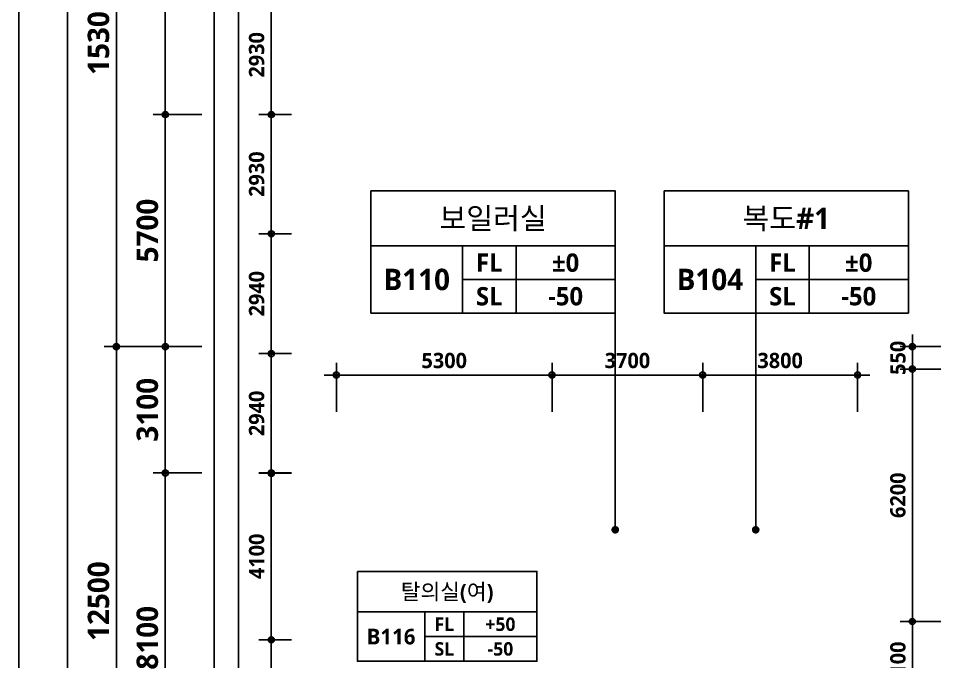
# Model space of a CAD drawing. Header units: millimetres. Extents: x -63924 to 190228206, y 0 to 456875599.
# Drawn here: x 6120 to 29145, y 202624 to 218401 of the extents above; entities that cross this region are included whole.
import ezdxf
from ezdxf.enums import TextEntityAlignment as Align

# ---------------------------------------------------------------- set-up
doc = ezdxf.new("R2010")
doc.units = ezdxf.units.MM
doc.header["$LTSCALE"] = 150
doc.header["$MEASUREMENT"] = 0
doc.header["$PDSIZE"] = -10
doc.layers.get('0').update_dxf_attribs({"linetype": 'CONTINUOUS'})
doc.layers.get('Defpoints').update_dxf_attribs({"color": 153, "linetype": 'CONTINUOUS'})
for name, color, linetype in [('A-ANNO-DIM', 4, 'CONTINUOUS'), ('A-ANNO-GRA1', 7, 'CONTINUOUS'), ('A-ANNO-TEXT1', 7, 'CONTINUOUS'), ('A-ANNO-TEXT2', 3, 'CONTINUOUS'), ('A-ST-AXIS-DIM', 7, 'CONTINUOUS')]:
    doc.layers.add(name, color=color, linetype=linetype)
doc.layers.add('G(그리드1)', color=185, linetype='CONTINUOUS', plot=False)
doc.layers.add('G(그리드2)', color=235, linetype='CONTINUOUS', plot=False)
doc.styles.add('2020음성 1차', font='')
doc.styles.add('SH_나눔', font='')
doc.styles.add('SH_대대리576', font='')
doc.styles.get('2020음성 1차').set_extended_font_data('NanumGothic', bold=True)
doc.styles.get('SH_나눔').set_extended_font_data('NanumGothic', bold=True)
doc.styles.get('SH_대대리576').set_extended_font_data('NanumGothic', bold=True)
doc.dimstyles.new('SHP 300', dxfattribs={"dimscale": 150, "dimtxt": 3.5, "dimasz": 1, "dimexe": 2, "dimexo": 2, "dimgap": 1, "dimtad": 1, "dimdec": 0, "dimzin": 0, "dimdsep": 46, "dimtxsty": 'SH_대대리576', "dimblk": 'DIMDOT', "dimcen": 0.09, "dimclrt": 3, "dimadec": 0, "dimazin": 1, "dimtfac": 1, "dimtdec": 0, "dimtix": 1, "dimtmove": 2, "dimatfit": 0, "dimldrblk": 'DIMDOT', "dimfxl": 1, "dimtolj": 1, "dimtzin": 0, "dimarcsym": 0})
doc.dimstyles.new('SHP300내부', dxfattribs={"dimscale": 150, "dimtxt": 2.5, "dimasz": 1, "dimexe": 2, "dimexo": 2, "dimgap": 1, "dimtad": 1, "dimdec": 0, "dimzin": 0, "dimdsep": 46, "dimtxsty": 'SH_대대리576', "dimblk": 'DIMDOT', "dimcen": 0.09, "dimclrd": 256, "dimclre": 256, "dimclrt": 3, "dimadec": 0, "dimazin": 1, "dimtfac": 1, "dimtdec": 0, "dimtix": 1, "dimtmove": 2, "dimatfit": 0, "dimldrblk": 'DIMDOT', "dimfxl": 1, "dimtolj": 1, "dimtzin": 0, "dimlwd": -1, "dimlwe": -1, "dimarcsym": 0})

# ---------------------------------------------------------------- blocks, each defined once
blk = doc.blocks.new('DIMDOT')
at = {"color": 0}
blk.add_line((-2, 0), (2, 0), dxfattribs=at)
for radius in [0.5, 0.25]:
    blk.add_circle((0, 0), radius, dxfattribs=at)
blk = doc.blocks.new('*D561')
at = {"layer": 'A-ST-AXIS-DIM', "color": 0, "lineweight": -2, "transparency": 16777216}
for p, q in [((10620, 210350), (8220, 210350)), ((8520, 210200), (8520, 198000)), ((10620, 197850), (8220, 197850))]:
    blk.add_line(p, q, dxfattribs=at)
at = {"layer": 'Defpoints', "color": 0, "transparency": 16777216}
for p in [(10920, 210350), (8520, 197850), (10920, 197850)]:
    blk.add_point(p, dxfattribs=at)
at = {"layer": 'A-ST-AXIS-DIM', "color": 0, "linetype": 'ByBlock', "lineweight": -2, "transparency": 16777216, "xscale": 150, "yscale": 150, "zscale": 150}
for p, rotation in [((8520, 210350), 90), ((8520, 197850), 270)]:
    blk.add_blockref('DIMDOT', p, dxfattribs=dict(at, rotation=rotation))
at = {"layer": 'A-ST-AXIS-DIM', "color": 3, "transparency": 16777216, "insert": (8081, 204100), "char_height": 525, "attachment_point": 5, "rotation": 90, "style": 'SH_대대리576'}
blk.add_mtext('\\A1;12500', dxfattribs=at)
blk = doc.blocks.new('*D562')
at = {"layer": 'A-ST-AXIS-DIM', "color": 0, "lineweight": -2, "transparency": 16777216}
for p, q in [((10620, 225650), (8220, 225650)), ((8520, 210500), (8520, 225500)), ((10620, 210350), (8220, 210350))]:
    blk.add_line(p, q, dxfattribs=at)
at = {"layer": 'Defpoints', "color": 0, "transparency": 16777216}
for p in [(8520, 225650), (10920, 225650), (10920, 210350)]:
    blk.add_point(p, dxfattribs=at)
at = {"layer": 'A-ST-AXIS-DIM', "color": 0, "linetype": 'ByBlock', "lineweight": -2, "transparency": 16777216, "xscale": 150, "yscale": 150, "zscale": 150}
for p, rotation in [((8520, 225650), 90.00000000000001), ((8520, 210350), 270)]:
    blk.add_blockref('DIMDOT', p, dxfattribs=dict(at, rotation=rotation))
at = {"layer": 'A-ST-AXIS-DIM', "color": 3, "transparency": 16777216, "insert": (8080, 218000), "char_height": 525, "attachment_point": 5, "rotation": 90, "style": 'SH_대대리576'}
blk.add_mtext('\\A1;15300', dxfattribs=at)
blk = doc.blocks.new('*D564')
at = {"layer": 'A-ST-AXIS-DIM', "color": 0, "lineweight": -2, "transparency": 16777216}
for p, q in [((10620, 238150), (7020, 238150)), ((7320, 238000), (7320, 153500)), ((10620, 153350), (7020, 153350))]:
    blk.add_line(p, q, dxfattribs=at)
at = {"layer": 'Defpoints', "color": 0, "transparency": 16777216}
for p in [(10920, 238150), (7320, 153350), (10920, 153350)]:
    blk.add_point(p, dxfattribs=at)
at = {"layer": 'A-ST-AXIS-DIM', "color": 0, "linetype": 'ByBlock', "lineweight": -2, "transparency": 16777216, "xscale": 150, "yscale": 150, "zscale": 150}
for p, rotation in [((7320, 238150), 90), ((7320, 153350), 270)]:
    blk.add_blockref('DIMDOT', p, dxfattribs=dict(at, rotation=rotation))
at = {"layer": 'A-ST-AXIS-DIM', "color": 3, "transparency": 16777216, "insert": (6880, 195750), "char_height": 525, "attachment_point": 5, "rotation": 90, "style": 'SH_대대리576'}
blk.add_mtext('\\A1;84800', dxfattribs=at)
blk = doc.blocks.new('*D619')
at = {"layer": 'A-ST-AXIS-DIM', "color": 0, "lineweight": -2, "transparency": 16777216}
for p, q in [((10620, 207250), (9420, 207250)), ((9720, 207100), (9720, 199300)), ((10620, 199150), (9420, 199150))]:
    blk.add_line(p, q, dxfattribs=at)
at = {"layer": 'Defpoints', "color": 0, "transparency": 16777216}
for p in [(10920, 207250), (9720, 199150), (10920, 199150)]:
    blk.add_point(p, dxfattribs=at)
at = {"layer": 'A-ST-AXIS-DIM', "color": 0, "linetype": 'ByBlock', "lineweight": -2, "transparency": 16777216, "xscale": 150, "yscale": 150, "zscale": 150}
for p, rotation in [((9720, 207250), 90), ((9720, 199150), 270)]:
    blk.add_blockref('DIMDOT', p, dxfattribs=dict(at, rotation=rotation))
at = {"layer": 'A-ST-AXIS-DIM', "color": 3, "transparency": 16777216, "insert": (9280, 203200), "char_height": 525, "attachment_point": 5, "rotation": 90, "style": 'SH_대대리576'}
blk.add_mtext('\\A1;8100', dxfattribs=at)
blk = doc.blocks.new('*D620')
at = {"layer": 'A-ST-AXIS-DIM', "color": 0, "lineweight": -2, "transparency": 16777216}
for p, q in [((10620, 210350), (9420, 210350)), ((9720, 207400), (9720, 210200)), ((10620, 207250), (9420, 207250))]:
    blk.add_line(p, q, dxfattribs=at)
at = {"layer": 'Defpoints', "color": 0, "transparency": 16777216}
for p in [(9720, 210350), (10920, 210350), (10920, 207250)]:
    blk.add_point(p, dxfattribs=at)
at = {"layer": 'A-ST-AXIS-DIM', "color": 0, "linetype": 'ByBlock', "lineweight": -2, "transparency": 16777216, "xscale": 150, "yscale": 150, "zscale": 150}
for p, rotation in [((9720, 210350), 90), ((9720, 207250), 270)]:
    blk.add_blockref('DIMDOT', p, dxfattribs=dict(at, rotation=rotation))
at = {"layer": 'A-ST-AXIS-DIM', "color": 3, "transparency": 16777216, "insert": (9280, 208800), "char_height": 525, "attachment_point": 5, "rotation": 90, "style": 'SH_대대리576'}
blk.add_mtext('\\A1;3100', dxfattribs=at)
blk = doc.blocks.new('*D621')
at = {"layer": 'A-ST-AXIS-DIM', "color": 0, "lineweight": -2, "transparency": 16777216}
for p, q in [((10620, 216050), (9420, 216050)), ((9720, 215900), (9720, 210500)), ((10620, 210350), (9420, 210350))]:
    blk.add_line(p, q, dxfattribs=at)
at = {"layer": 'Defpoints', "color": 0, "transparency": 16777216}
for p in [(10920, 216050), (9720, 210350), (10920, 210350)]:
    blk.add_point(p, dxfattribs=at)
at = {"layer": 'A-ST-AXIS-DIM', "color": 0, "linetype": 'ByBlock', "lineweight": -2, "transparency": 16777216, "xscale": 150, "yscale": 150, "zscale": 150}
for p, rotation in [((9720, 216050), 90), ((9720, 210350), 270)]:
    blk.add_blockref('DIMDOT', p, dxfattribs=dict(at, rotation=rotation))
at = {"layer": 'A-ST-AXIS-DIM', "color": 3, "transparency": 16777216, "insert": (9281, 213200), "char_height": 525, "attachment_point": 5, "rotation": 90, "style": 'SH_대대리576'}
blk.add_mtext('\\A1;5700', dxfattribs=at)
blk = doc.blocks.new('*D622')
at = {"layer": 'A-ST-AXIS-DIM', "color": 0, "lineweight": -2, "transparency": 16777216}
for p, q in [((10620, 224850), (9420, 224850)), ((9720, 216200), (9720, 224700)), ((10620, 216050), (9420, 216050))]:
    blk.add_line(p, q, dxfattribs=at)
at = {"layer": 'Defpoints', "color": 0, "transparency": 16777216}
for p in [(9720, 224850), (10920, 224850), (10920, 216050)]:
    blk.add_point(p, dxfattribs=at)
at = {"layer": 'A-ST-AXIS-DIM', "color": 0, "linetype": 'ByBlock', "lineweight": -2, "transparency": 16777216, "xscale": 150, "yscale": 150, "zscale": 150}
for p, rotation in [((9720, 224850), 90), ((9720, 216050), 270)]:
    blk.add_blockref('DIMDOT', p, dxfattribs=dict(at, rotation=rotation))
at = {"layer": 'A-ST-AXIS-DIM', "color": 3, "transparency": 16777216, "insert": (9280, 220450), "char_height": 525, "attachment_point": 5, "rotation": 90, "style": 'SH_대대리576'}
blk.add_mtext('\\A1;8800', dxfattribs=at)
blk = doc.blocks.new('*D650')
at = {"layer": 'A-ANNO-DIM', "transparency": 16777216}
for p, q in [((12820, 203150), (12020, 203150)), ((12320, 199300), (12320, 203000)), ((12820, 199150), (12020, 199150))]:
    blk.add_line(p, q, dxfattribs=at)
at = {"layer": 'Defpoints', "color": 0, "transparency": 16777216}
for p in [(12320, 203150), (13120, 203150), (13120, 199150)]:
    blk.add_point(p, dxfattribs=at)
at = {"layer": 'A-ANNO-DIM', "linetype": 'ByBlock', "transparency": 16777216, "xscale": 150, "yscale": 150, "zscale": 150}
for p, rotation in [((12320, 203150), 90.00000000000001), ((12320, 199150), 270)]:
    blk.add_blockref('DIMDOT', p, dxfattribs=dict(at, rotation=rotation))
at = {"layer": 'A-ANNO-DIM', "color": 3, "transparency": 16777216, "insert": (11964, 201150), "char_height": 375, "attachment_point": 5, "rotation": 90, "style": 'SH_대대리576'}
blk.add_mtext('\\A1;4000', dxfattribs=at)
blk = doc.blocks.new('*D651')
at = {"layer": 'A-ANNO-DIM', "transparency": 16777216}
for p, q in [((12820, 207250), (12020, 207250)), ((12320, 207100), (12320, 203300)), ((12820, 203150), (12020, 203150))]:
    blk.add_line(p, q, dxfattribs=at)
at = {"layer": 'Defpoints', "color": 0, "transparency": 16777216}
for p in [(13120, 207250), (12320, 203150), (13120, 203150)]:
    blk.add_point(p, dxfattribs=at)
at = {"layer": 'A-ANNO-DIM', "linetype": 'ByBlock', "transparency": 16777216, "xscale": 150, "yscale": 150, "zscale": 150}
for p, rotation in [((12320, 207250), 89.99999999999997), ((12320, 203150), 270)]:
    blk.add_blockref('DIMDOT', p, dxfattribs=dict(at, rotation=rotation))
at = {"layer": 'A-ANNO-DIM', "color": 3, "transparency": 16777216, "insert": (11964, 205200), "char_height": 375, "attachment_point": 5, "rotation": 90, "style": 'SH_대대리576'}
blk.add_mtext('\\A1;4100', dxfattribs=at)
blk = doc.blocks.new('*D652')
at = {"layer": 'A-ANNO-DIM', "transparency": 16777216}
for p, q in [((12820, 213120), (12020, 213120)), ((12320, 210330), (12320, 212970)), ((12820, 210180), (12020, 210180))]:
    blk.add_line(p, q, dxfattribs=at)
at = {"layer": 'Defpoints', "color": 0, "transparency": 16777216}
for p in [(12320, 213120), (13120, 213120), (13120, 210180)]:
    blk.add_point(p, dxfattribs=at)
at = {"layer": 'A-ANNO-DIM', "linetype": 'ByBlock', "transparency": 16777216, "xscale": 150, "yscale": 150, "zscale": 150}
for p, rotation in [((12320, 213120), 90.00000000000004), ((12320, 210180), 270.0000000000001)]:
    blk.add_blockref('DIMDOT', p, dxfattribs=dict(at, rotation=rotation))
at = {"layer": 'A-ANNO-DIM', "color": 3, "transparency": 16777216, "insert": (11963, 211650), "char_height": 375, "attachment_point": 5, "rotation": 90, "style": 'SH_대대리576'}
blk.add_mtext('\\A1;2940', dxfattribs=at)
blk = doc.blocks.new('*D653')
at = {"layer": 'A-ANNO-DIM', "transparency": 16777216}
for p, q in [((12820, 216050), (12020, 216050)), ((12320, 215900), (12320, 213270)), ((12820, 213120), (12020, 213120))]:
    blk.add_line(p, q, dxfattribs=at)
at = {"layer": 'Defpoints', "color": 0, "transparency": 16777216}
for p in [(13120, 216050), (12320, 213120), (13120, 213120)]:
    blk.add_point(p, dxfattribs=at)
at = {"layer": 'A-ANNO-DIM', "linetype": 'ByBlock', "transparency": 16777216, "xscale": 150, "yscale": 150, "zscale": 150}
for p, rotation in [((12320, 216050), 89.99999999999997), ((12320, 213120), 269.9999999999999)]:
    blk.add_blockref('DIMDOT', p, dxfattribs=dict(at, rotation=rotation))
at = {"layer": 'A-ANNO-DIM', "color": 3, "transparency": 16777216, "insert": (11963, 214585), "char_height": 375, "attachment_point": 5, "rotation": 90, "style": 'SH_대대리576'}
blk.add_mtext('\\A1;2930', dxfattribs=at)
blk = doc.blocks.new('*D654')
at = {"layer": 'A-ANNO-DIM', "transparency": 16777216}
for p, q in [((12820, 218980), (12020, 218980)), ((12320, 216200), (12320, 218830)), ((12820, 216050), (12020, 216050))]:
    blk.add_line(p, q, dxfattribs=at)
at = {"layer": 'Defpoints', "color": 0, "transparency": 16777216}
for p in [(12320, 218980), (13120, 218980), (13120, 216050)]:
    blk.add_point(p, dxfattribs=at)
at = {"layer": 'A-ANNO-DIM', "linetype": 'ByBlock', "transparency": 16777216, "xscale": 150, "yscale": 150, "zscale": 150}
for p, rotation in [((12320, 218980), 90.00000000000004), ((12320, 216050), 270.0000000000001)]:
    blk.add_blockref('DIMDOT', p, dxfattribs=dict(at, rotation=rotation))
at = {"layer": 'A-ANNO-DIM', "color": 3, "transparency": 16777216, "insert": (11963, 217515), "char_height": 375, "attachment_point": 5, "rotation": 90, "style": 'SH_대대리576'}
blk.add_mtext('\\A1;2930', dxfattribs=at)
blk = doc.blocks.new('*D689')
at = {"layer": 'A-ANNO-DIM', "transparency": 16777216}
for p, q in [((19220, 208750), (19220, 209950)), ((22920, 208750), (22920, 209950)), ((19370, 209650), (22770, 209650))]:
    blk.add_line(p, q, dxfattribs=at)
at = {"layer": 'Defpoints', "color": 0, "transparency": 16777216}
for p in [(22920, 209650), (19220, 208450), (22920, 208450)]:
    blk.add_point(p, dxfattribs=at)
at = {"layer": 'A-ANNO-DIM', "linetype": 'ByBlock', "transparency": 16777216, "xscale": 150, "yscale": 150, "zscale": 150, "rotation": 180}
blk.add_blockref('DIMDOT', (19220, 209650), dxfattribs=at)
at = {"layer": 'A-ANNO-DIM', "linetype": 'ByBlock', "transparency": 16777216, "xscale": 150, "yscale": 150, "zscale": 150}
blk.add_blockref('DIMDOT', (22920, 209650), dxfattribs=at)
at = {"layer": 'A-ANNO-DIM', "color": 3, "transparency": 16777216, "insert": (21070, 210007), "char_height": 375, "attachment_point": 5, "style": 'SH_대대리576'}
blk.add_mtext('\\A1;3700', dxfattribs=at)
blk = doc.blocks.new('*D690')
at = {"layer": 'A-ANNO-DIM', "transparency": 16777216}
for p, q in [((22920, 208750), (22920, 209950)), ((26720, 208750), (26720, 209950)), ((26570, 209650), (23070, 209650))]:
    blk.add_line(p, q, dxfattribs=at)
at = {"layer": 'Defpoints', "color": 0, "transparency": 16777216}
for p in [(22920, 209650), (22920, 208450), (26720, 208450)]:
    blk.add_point(p, dxfattribs=at)
at = {"layer": 'A-ANNO-DIM', "linetype": 'ByBlock', "transparency": 16777216, "xscale": 150, "yscale": 150, "zscale": 150, "rotation": 180}
blk.add_blockref('DIMDOT', (22920, 209650), dxfattribs=at)
at = {"layer": 'A-ANNO-DIM', "linetype": 'ByBlock', "transparency": 16777216, "xscale": 150, "yscale": 150, "zscale": 150}
blk.add_blockref('DIMDOT', (26720, 209650), dxfattribs=at)
at = {"layer": 'A-ANNO-DIM', "color": 3, "transparency": 16777216, "insert": (24820, 210007), "char_height": 375, "attachment_point": 5, "style": 'SH_대대리576'}
blk.add_mtext('\\A1;3800', dxfattribs=at)
blk = doc.blocks.new('*D691')
at = {"layer": 'A-ANNO-DIM', "transparency": 16777216}
for p, q in [((13920, 208750), (13920, 209950)), ((19220, 208750), (19220, 209950)), ((19070, 209650), (14070, 209650))]:
    blk.add_line(p, q, dxfattribs=at)
at = {"layer": 'Defpoints', "color": 0, "transparency": 16777216}
for p in [(13920, 209650), (13920, 208450), (19220, 208450)]:
    blk.add_point(p, dxfattribs=at)
at = {"layer": 'A-ANNO-DIM', "linetype": 'ByBlock', "transparency": 16777216, "xscale": 150, "yscale": 150, "zscale": 150, "rotation": 180}
blk.add_blockref('DIMDOT', (13920, 209650), dxfattribs=at)
at = {"layer": 'A-ANNO-DIM', "linetype": 'ByBlock', "transparency": 16777216, "xscale": 150, "yscale": 150, "zscale": 150}
blk.add_blockref('DIMDOT', (19220, 209650), dxfattribs=at)
at = {"layer": 'A-ANNO-DIM', "color": 3, "transparency": 16777216, "insert": (16570, 210007), "char_height": 375, "attachment_point": 5, "style": 'SH_대대리576'}
blk.add_mtext('\\A1;5300', dxfattribs=at)
blk = doc.blocks.new('*D757')
at = {"layer": 'A-ANNO-DIM', "transparency": 16777216}
for p, q in [((28770, 203600), (27770, 203600)), ((28070, 203450), (28070, 201650)), ((28770, 201500), (27770, 201500))]:
    blk.add_line(p, q, dxfattribs=at)
at = {"layer": 'Defpoints', "color": 0, "transparency": 16777216}
for p in [(29070, 203600), (28070, 201500), (29070, 201500)]:
    blk.add_point(p, dxfattribs=at)
at = {"layer": 'A-ANNO-DIM', "linetype": 'ByBlock', "transparency": 16777216, "xscale": 150, "yscale": 150, "zscale": 150}
for p, rotation in [((28070, 203600), 90), ((28070, 201500), 270)]:
    blk.add_blockref('DIMDOT', p, dxfattribs=dict(at, rotation=rotation))
at = {"layer": 'A-ANNO-DIM', "color": 3, "transparency": 16777216, "insert": (27714, 202550), "char_height": 375, "attachment_point": 5, "rotation": 90, "style": 'SH_대대리576'}
blk.add_mtext('\\A1;2100', dxfattribs=at)
blk = doc.blocks.new('*D758')
at = {"layer": 'A-ANNO-DIM', "transparency": 16777216}
for p, q in [((28770, 209800), (27770, 209800)), ((28070, 203750), (28070, 209650)), ((28770, 203600), (27770, 203600))]:
    blk.add_line(p, q, dxfattribs=at)
at = {"layer": 'Defpoints', "color": 0, "transparency": 16777216}
for p in [(28070, 209800), (29070, 209800), (29070, 203600)]:
    blk.add_point(p, dxfattribs=at)
at = {"layer": 'A-ANNO-DIM', "linetype": 'ByBlock', "transparency": 16777216, "xscale": 150, "yscale": 150, "zscale": 150}
for p, rotation in [((28070, 209800), 89.99999999999997), ((28070, 203600), 269.9999999999999)]:
    blk.add_blockref('DIMDOT', p, dxfattribs=dict(at, rotation=rotation))
at = {"layer": 'A-ANNO-DIM', "color": 3, "transparency": 16777216, "insert": (27713, 206700), "char_height": 375, "attachment_point": 5, "rotation": 90, "style": 'SH_대대리576'}
blk.add_mtext('\\A1;6200', dxfattribs=at)
blk = doc.blocks.new('*D762')
at = {"layer": 'A-ANNO-DIM', "transparency": 16777216}
for p, q in [((28070, 210500), (28070, 210650)), ((28770, 210350), (27770, 210350)), ((28070, 210350), (28070, 209800)), ((28770, 209800), (27770, 209800)), ((28070, 209650), (28070, 209500))]:
    blk.add_line(p, q, dxfattribs=at)
at = {"layer": 'Defpoints', "color": 0, "transparency": 16777216}
for p in [(29070, 210350), (28070, 209800), (29070, 209800)]:
    blk.add_point(p, dxfattribs=at)
at = {"layer": 'A-ANNO-DIM', "linetype": 'ByBlock', "transparency": 16777216, "xscale": 150, "yscale": 150, "zscale": 150}
for p, rotation in [((28070, 210350), 270), ((28070, 209800), 90)]:
    blk.add_blockref('DIMDOT', p, dxfattribs=dict(at, rotation=rotation))
at = {"layer": 'A-ANNO-DIM', "color": 3, "transparency": 16777216, "insert": (27714, 210075), "char_height": 375, "attachment_point": 5, "rotation": 90, "style": 'SH_대대리576'}
blk.add_mtext('\\A1;550', dxfattribs=at)
blk = doc.blocks.new('*D1645')
at = {"layer": 'A-ANNO-DIM', "transparency": 16777216}
for p, q in [((12820, 210180), (12020, 210180)), ((12320, 210030), (12320, 207390)), ((12820, 207240), (12020, 207240))]:
    blk.add_line(p, q, dxfattribs=at)
at = {"layer": 'Defpoints', "color": 0, "transparency": 16777216}
for p in [(13120, 210180), (12320, 207240), (13120, 207240)]:
    blk.add_point(p, dxfattribs=at)
at = {"layer": 'A-ANNO-DIM', "linetype": 'ByBlock', "transparency": 16777216, "xscale": 150, "yscale": 150, "zscale": 150}
for p, rotation in [((12320, 210180), 89.99999999999997), ((12320, 207240), 269.9999999999999)]:
    blk.add_blockref('DIMDOT', p, dxfattribs=dict(at, rotation=rotation))
at = {"layer": 'A-ANNO-DIM', "color": 3, "transparency": 16777216, "insert": (11963, 208710), "char_height": 375, "attachment_point": 5, "rotation": 90, "style": 'SH_대대리576'}
blk.add_mtext('\\A1;2940', dxfattribs=at)
blk = doc.blocks.new('G$C9D92D8A7')
at = {"layer": 'A-ANNO-GRA1'}
for p, q in [((0, 11), (40, 11)), ((15, 11), (15, 0)), ((23.75, 11), (23.75, 0)), ((15, 5.5), (40, 5.5))]:
    blk.add_line(p, q, dxfattribs=at)
blk.add_lwpolyline([(0, 20), (0, 0), (40, 0), (40, 20)], close=True, dxfattribs=at)
at = {"style": '2020음성 1차'}
for tag, height, p in [('실명', 3.5, (20, 15.5)), ('마감레벨', 3, (31.875, 8.25)), ('실번호', 3.5, (7.5, 5.5)), ('구조레벨', 3, (31.875, 2.75))]:
    blk.add_attdef(tag, text='', height=height, dxfattribs=at).set_placement(p, align=Align.MIDDLE_CENTER)
at = {"layer": 'A-ANNO-TEXT1', "style": 'SH_나눔'}
for s, p in [('FL', (19.375, 8.25)), ('SL', (19.375, 2.75))]:
    blk.add_text(s, height=3, dxfattribs=at).set_placement(p, align=Align.MIDDLE)

msp = doc.modelspace()

# ---------------------------------------------------------------- linework, layer by layer
for points in [[(20770, 205852.2), (20770, 211175)], [(24220, 205852.2), (24220, 211175)]]:
    msp.add_lwpolyline(points)
at = {"const_width": 93.8}
for points in [[(20770, 205805.4, -1), (20770, 205899.1, -1)], [(24220, 205805.4, -1), (24220, 205899.1, -1)]]:
    msp.add_lwpolyline(points, format="xyb", close=True, dxfattribs=at)
at = {"layer": 'G(그리드1)'}
for points in [[(6120, 245950), (84920, 245950), (84920, 144550), (6120, 144550)], [(7320, 244750), (83720, 244750), (83720, 146750), (7320, 146750)], [(8520, 243550), (82520, 243550), (82520, 147950), (8520, 147950)], [(9720, 242350), (81320, 242350), (81320, 149150), (9720, 149150)], [(10920, 241150), (80120, 241150), (80120, 150350), (10920, 150350)]]:
    msp.add_lwpolyline(points, close=True, dxfattribs=at)
at = {"layer": 'G(그리드2)'}
msp.add_lwpolyline([(11520, 240550), (79520, 240550), (79520, 150950), (11520, 150950)], close=True, dxfattribs=at)
msp.add_lwpolyline([(11520, 240550), (79520, 240550), (79520, 150950), (11520, 150950)], close=True, dxfattribs=at)

# ---------------------------------------------------------------- block references
at = {"layer": 'A-ANNO-TEXT1'}
ref = msp.add_blockref('G$C9D92D8A7', (14770, 211175), dxfattribs=dict(at, xscale=150, yscale=150, zscale=150))
ref.add_attrib('실명', '보일러실', dxfattribs={"layer": 'A-ANNO-TEXT2', "height": 525, "style": '2020음성 1차'}).set_placement((17770, 213500, 309000), align=Align.MIDDLE_CENTER)
ref.add_attrib('실번호', 'B110', dxfattribs={"layer": 'A-ANNO-TEXT2', "height": 525, "style": '2020음성 1차'}).set_placement((15895, 212000, 309000), align=Align.MIDDLE_CENTER)
ref.add_attrib('마감레벨', '%%p0', dxfattribs={"height": 450, "style": '2020음성 1차'}).set_placement((19551.2, 212412.5, 309000), align=Align.MIDDLE_CENTER)
ref.add_attrib('구조레벨', '-50', dxfattribs={"height": 450, "style": '2020음성 1차'}).set_placement((19551.2, 211587.5, 309000), align=Align.MIDDLE_CENTER)
ref = msp.add_blockref('G$C9D92D8A7', (21970, 211175), dxfattribs=dict(at, xscale=150, yscale=150, zscale=150))
ref.add_attrib('실명', '복도#1', dxfattribs={"layer": 'A-ANNO-TEXT2', "height": 525, "style": '2020음성 1차'}).set_placement((24970, 213500, 309000), align=Align.MIDDLE_CENTER)
ref.add_attrib('실번호', 'B104', dxfattribs={"layer": 'A-ANNO-TEXT2', "height": 525, "style": '2020음성 1차'}).set_placement((23095, 212000, 309000), align=Align.MIDDLE_CENTER)
ref.add_attrib('마감레벨', '%%p0', dxfattribs={"height": 450, "style": '2020음성 1차'}).set_placement((26751.2, 212412.5, 309000), align=Align.MIDDLE_CENTER)
ref.add_attrib('구조레벨', '-50', dxfattribs={"height": 450, "style": '2020음성 1차'}).set_placement((26751.2, 211587.5, 309000), align=Align.MIDDLE_CENTER)
ref = msp.add_blockref('G$C9D92D8A7', (14437.5, 202624.1), dxfattribs=dict(at, xscale=110.204081632653, yscale=110.204081632653, zscale=110.204081632653))
ref.add_attrib('실명', '탈의실(여)', dxfattribs={"layer": 'A-ANNO-TEXT2', "height": 385.71, "style": '2020음성 1차'}).set_placement((16641.6, 204332.2, -54653.1), align=Align.MIDDLE_CENTER)
ref.add_attrib('실번호', 'B116', dxfattribs={"layer": 'A-ANNO-TEXT2', "height": 385.71, "style": '2020음성 1차'}).set_placement((15264, 203230.2, -54653.1), align=Align.MIDDLE_CENTER)
ref.add_attrib('마감레벨', '+50', dxfattribs={"height": 330.61, "style": '2020음성 1차'}).set_placement((17950.2, 203533.2, -54653.1), align=Align.MIDDLE_CENTER)
ref.add_attrib('구조레벨', '-50', dxfattribs={"height": 330.61, "style": '2020음성 1차'}).set_placement((17950.2, 202927.1, -54653.1), align=Align.MIDDLE_CENTER)

# ---------------------------------------------------------------- dimensions: what is measured, and where the dimension line sits
at = {"layer": 'A-ANNO-DIM'}
for base, p1, p2, angle, picture, middle in [((12320, 218980), (13120, 216050), (13120, 218980), 90, '*D654', (11963.1, 217515)), ((12320, 213120), (13120, 216050), (13120, 213120), 270, '*D653', (11963.1, 214585)), ((12320, 213120), (13120, 210180), (13120, 213120), 90, '*D652', (11963.1, 211650)), ((12320, 207240), (13120, 210180), (13120, 207240), 270, '*D1645', (11963.1, 208710)), ((12320, 203150), (13120, 207250), (13120, 203150), 270, '*D651', (11964.4, 205200)), ((12320, 203150), (13120, 199150), (13120, 203150), 90, '*D650', (11964.4, 201150))]:
    dim = msp.add_linear_dim(base=base, p1=p1, p2=p2, angle=angle, dimstyle='SHP300내부', override={"dimtxsty": 'SH_대대리576', "dimldrblk": 'DIMDOT'}, dxfattribs=at)
    dim.commit()
    dim.dimension.update_dxf_attribs({"geometry": picture, "text_midpoint": middle})
for base, p1, p2, angle, picture, middle in [((28070, 209800), (29070, 210350), (29070, 209800), 90, '*D762', (27713.9, 210075)), ((13920, 209650), (19220, 208450), (13920, 208450), 0, '*D691', (16570, 210006.9)), ((22920, 209650), (19220, 208450), (22920, 208450), 180, '*D689', (21070, 210006.9)), ((22920, 209650), (26720, 208450), (22920, 208450), 0, '*D690', (24820, 210006.9)), ((28070, 209800), (29070, 203600), (29070, 209800), 270, '*D758', (27713.1, 206700)), ((28070, 201500), (29070, 203600), (29070, 201500), 90, '*D757', (27713.9, 202550))]:
    dim = msp.add_linear_dim(base=base, p1=p1, p2=p2, angle=angle, dimstyle='SHP300내부', dxfattribs=at)
    dim.commit()
    dim.dimension.update_dxf_attribs({"geometry": picture, "text_midpoint": middle})
at = {"layer": 'A-ST-AXIS-DIM'}
for base, p1, p2, angle, picture, middle in [((7320, 153350), (10920, 238150), (10920, 153350), 90, '*D564', (6880.3, 195750)), ((8520, 225650), (10920, 210350), (10920, 225650), 270, '*D562', (8080.3, 218000)), ((9720, 224850), (10920, 216050), (10920, 224850), 270, '*D622', (9280.3, 220450)), ((9720, 210350), (10920, 216050), (10920, 210350), 90, '*D621', (9281.4, 213200)), ((8520, 197850), (10920, 210350), (10920, 197850), 90, '*D561', (8080.7, 204100)), ((9720, 210350), (10920, 207250), (10920, 210350), 270, '*D620', (9280.3, 208800)), ((9720, 199150), (10920, 207250), (10920, 199150), 90, '*D619', (9280.3, 203200))]:
    dim = msp.add_linear_dim(base=base, p1=p1, p2=p2, angle=angle, dimstyle='SHP 300', override={"dimtxsty": 'SH_대대리576', "dimldrblk": 'DIMDOT'}, dxfattribs=at)
    dim.commit()
    dim.dimension.update_dxf_attribs({"geometry": picture, "text_midpoint": middle})

doc.saveas('drawing.dxf')
